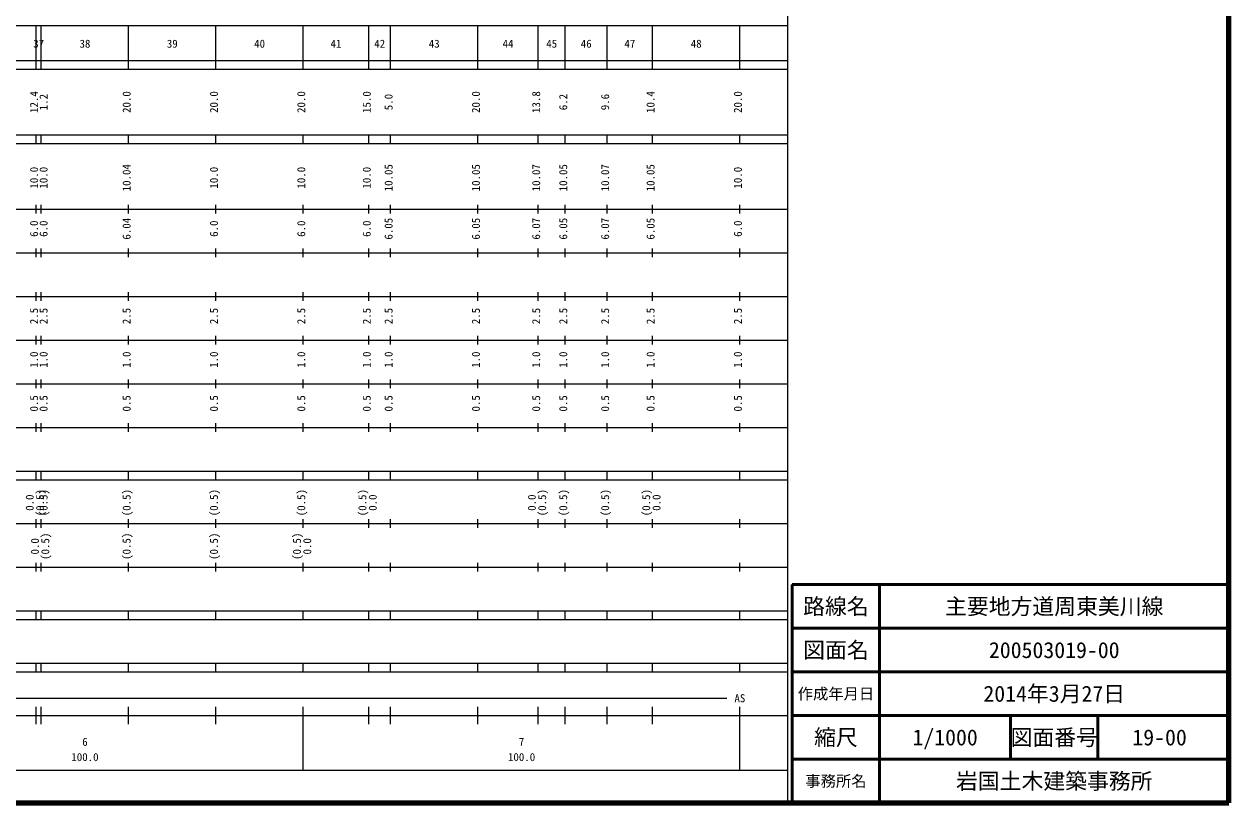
# Model space of a CAD drawing. Units: millimetres on the paper, enlarged 1000 times. Extents: x 40000 to 680000, y 20000 to 380000.
# Drawn here: x 404060 to 680000, y 20000 to 198357 of the extents above; entities that cross this region are included whole.
import ezdxf
from ezdxf.enums import TextEntityAlignment as Align

# ---------------------------------------------------------------- set-up
doc = ezdxf.new("R2010")
doc.units = ezdxf.units.MM
doc.header["$LTSCALE"] = 1000
for name, color, linetype, lineweight in [('M-TTL', 2, 'Continuous', 140), ('M-TTL-BAND', 7, 'Continuous', 25), ('M-TTL-FRAM', 2, 'Continuous', 50), ('M-TTL-LINE', 7, 'Continuous', 50), ('M-TTL-TXT', 7, 'Continuous', 50)]:
    doc.layers.add(name, color=color, linetype=linetype, lineweight=lineweight)
doc.styles.add('ＭＳ ゴシック', font='')
doc.styles.get('ＭＳ ゴシック').set_extended_font_data('MS Gothic')

msp = doc.modelspace()

# ---------------------------------------------------------------- linework, layer by layer
at = {"layer": 'M-TTL'}
for p, q in [((680000, 20000), (680000, 380000)), ((40000, 20000), (680000, 20000))]:
    msp.add_line(p, q, dxfattribs=at)
at = {"layer": 'M-TTL-BAND'}
for p, q in [((579000, 20000), (579000, 370000)), ((68000, 198000), (579000, 198000)), ((406800, 188000), (406800, 198000)), ((408000, 188000), (408000, 198000)), ((428000, 188000), (428000, 198000)), ((448000, 188000), (448000, 198000)), ((468000, 188000), (468000, 198000)), ((483000, 188000), (483000, 198000)), ((488000, 188000), (488000, 198000)), ((508000, 188000), (508000, 198000)), ((521800, 188000), (521800, 198000)), ((528000, 188000), (528000, 198000)), ((537600, 188000), (537600, 198000)), ((548000, 188000), (548000, 198000)), ((568000, 188000), (568000, 198000)), ((40000, 190000), (579000, 190000)), ((40000, 188000), (579000, 188000)), ((40000, 173000), (579000, 173000)), ((406800, 171000), (406800, 173000)), ((408000, 171000), (408000, 173000)), ((428000, 171000), (428000, 173000)), ((448000, 171000), (448000, 173000)), ((468000, 171000), (468000, 173000)), ((483000, 171000), (483000, 173000)), ((488000, 171000), (488000, 173000)), ((508000, 171000), (508000, 173000)), ((521800, 171000), (521800, 173000)), ((528000, 171000), (528000, 173000)), ((537600, 171000), (537600, 173000)), ((548000, 171000), (548000, 173000)), ((568000, 171000), (568000, 173000)), ((40000, 171000), (579000, 171000)), ((40000, 156000), (579000, 156000)), ((406800, 155000), (406800, 157000)), ((408000, 155000), (408000, 157000)), ((428000, 155000), (428000, 157000)), ((448000, 155000), (448000, 157000)), ((468000, 155000), (468000, 157000)), ((483000, 155000), (483000, 157000)), ((488000, 155000), (488000, 157000)), ((508000, 155000), (508000, 157000)), ((521800, 155000), (521800, 157000)), ((528000, 155000), (528000, 157000)), ((537600, 155000), (537600, 157000)), ((548000, 155000), (548000, 157000)), ((568000, 155000), (568000, 157000)), ((406800, 145000), (406800, 147000)), ((408000, 145000), (408000, 147000)), ((428000, 145000), (428000, 147000)), ((448000, 145000), (448000, 147000)), ((468000, 145000), (468000, 147000)), ((483000, 145000), (483000, 147000)), ((488000, 145000), (488000, 147000)), ((508000, 145000), (508000, 147000)), ((521800, 145000), (521800, 147000)), ((528000, 145000), (528000, 147000)), ((537600, 145000), (537600, 147000)), ((548000, 145000), (548000, 147000)), ((568000, 145000), (568000, 147000)), ((46000, 146000), (579000, 146000)), ((52000, 136000), (579000, 136000)), ((406800, 135000), (406800, 137000)), ((408000, 135000), (408000, 137000)), ((428000, 135000), (428000, 137000)), ((448000, 135000), (448000, 137000)), ((468000, 135000), (468000, 137000)), ((483000, 135000), (483000, 137000)), ((488000, 135000), (488000, 137000)), ((508000, 135000), (508000, 137000)), ((521800, 135000), (521800, 137000)), ((528000, 135000), (528000, 137000)), ((537600, 135000), (537600, 137000)), ((548000, 135000), (548000, 137000)), ((568000, 135000), (568000, 137000)), ((406800, 125000), (406800, 127000)), ((408000, 125000), (408000, 127000)), ((428000, 125000), (428000, 127000)), ((448000, 125000), (448000, 127000)), ((468000, 125000), (468000, 127000)), ((483000, 125000), (483000, 127000)), ((488000, 125000), (488000, 127000)), ((508000, 125000), (508000, 127000)), ((521800, 125000), (521800, 127000)), ((528000, 125000), (528000, 127000)), ((537600, 125000), (537600, 127000)), ((548000, 125000), (548000, 127000)), ((568000, 125000), (568000, 127000)), ((46000, 126000), (579000, 126000)), ((52000, 116000), (579000, 116000)), ((406800, 115000), (406800, 117000)), ((408000, 115000), (408000, 117000)), ((428000, 115000), (428000, 117000)), ((448000, 115000), (448000, 117000)), ((468000, 115000), (468000, 117000)), ((483000, 115000), (483000, 117000)), ((488000, 115000), (488000, 117000)), ((508000, 115000), (508000, 117000)), ((521800, 115000), (521800, 117000)), ((528000, 115000), (528000, 117000)), ((537600, 115000), (537600, 117000)), ((548000, 115000), (548000, 117000)), ((568000, 115000), (568000, 117000)), ((46000, 106000), (579000, 106000)), ((406800, 105000), (406800, 107000)), ((408000, 105000), (408000, 107000)), ((428000, 105000), (428000, 107000)), ((448000, 105000), (448000, 107000)), ((468000, 105000), (468000, 107000)), ((483000, 105000), (483000, 107000)), ((488000, 105000), (488000, 107000)), ((508000, 105000), (508000, 107000)), ((521800, 105000), (521800, 107000)), ((528000, 105000), (528000, 107000)), ((537600, 105000), (537600, 107000)), ((548000, 105000), (548000, 107000)), ((568000, 105000), (568000, 107000)), ((40000, 96000), (579000, 96000)), ((40000, 94000), (579000, 94000)), ((406800, 94000), (406800, 96000)), ((408000, 94000), (408000, 96000)), ((428000, 94000), (428000, 96000)), ((448000, 94000), (448000, 96000)), ((468000, 94000), (468000, 96000)), ((483000, 94000), (483000, 96000)), ((488000, 94000), (488000, 96000)), ((508000, 94000), (508000, 96000)), ((521800, 94000), (521800, 96000)), ((528000, 94000), (528000, 96000)), ((537600, 94000), (537600, 96000)), ((548000, 94000), (548000, 96000)), ((568000, 94000), (568000, 96000)), ((49000, 84000), (579000, 84000)), ((406800, 83000), (406800, 85000)), ((408000, 83000), (408000, 85000)), ((428000, 83000), (428000, 85000)), ((448000, 83000), (448000, 85000)), ((468000, 83000), (468000, 85000)), ((483000, 83000), (483000, 85000)), ((488000, 83000), (488000, 85000)), ((508000, 83000), (508000, 85000)), ((521800, 83000), (521800, 85000)), ((528000, 83000), (528000, 85000)), ((537600, 83000), (537600, 85000)), ((548000, 83000), (548000, 85000)), ((568000, 83000), (568000, 85000)), ((406800, 73000), (406800, 75000)), ((408000, 73000), (408000, 75000)), ((428000, 73000), (428000, 75000)), ((448000, 73000), (448000, 75000)), ((468000, 73000), (468000, 75000)), ((483000, 73000), (483000, 75000)), ((488000, 73000), (488000, 75000)), ((508000, 73000), (508000, 75000)), ((521800, 73000), (521800, 75000)), ((528000, 73000), (528000, 75000)), ((537600, 73000), (537600, 75000)), ((548000, 73000), (548000, 75000)), ((568000, 73000), (568000, 75000)), ((40000, 74000), (579000, 74000)), ((40000, 64000), (579000, 64000)), ((406800, 62000), (406800, 64000)), ((408000, 62000), (408000, 64000)), ((428000, 62000), (428000, 64000)), ((448000, 62000), (448000, 64000)), ((468000, 62000), (468000, 64000)), ((483000, 62000), (483000, 64000)), ((488000, 62000), (488000, 64000)), ((508000, 62000), (508000, 64000)), ((521800, 62000), (521800, 64000)), ((528000, 62000), (528000, 64000)), ((537600, 62000), (537600, 64000)), ((548000, 62000), (548000, 64000)), ((568000, 62000), (568000, 64000)), ((40000, 62000), (579000, 62000)), ((40000, 52000), (579000, 52000)), ((40000, 50000), (579000, 50000)), ((406800, 50000), (406800, 52000)), ((408000, 50000), (408000, 52000)), ((428000, 50000), (428000, 52000)), ((448000, 50000), (448000, 52000)), ((468000, 50000), (468000, 52000)), ((483000, 50000), (483000, 52000)), ((488000, 50000), (488000, 52000)), ((508000, 50000), (508000, 52000)), ((521800, 50000), (521800, 52000)), ((528000, 50000), (528000, 52000)), ((537600, 50000), (537600, 52000)), ((548000, 50000), (548000, 52000)), ((568000, 50000), (568000, 52000)), ((71000, 44000), (565000, 44000)), ((406800, 38000), (406800, 42000)), ((408000, 38000), (408000, 42000)), ((428000, 38000), (428000, 42000)), ((448000, 38000), (448000, 42000)), ((468000, 27500), (468000, 42000)), ((483000, 38000), (483000, 42000)), ((488000, 38000), (488000, 42000)), ((508000, 38000), (508000, 42000)), ((521800, 38000), (521800, 42000)), ((528000, 38000), (528000, 42000)), ((537600, 38000), (537600, 42000)), ((548000, 38000), (548000, 42000)), ((568000, 27500), (568000, 42000)), ((40000, 40000), (579000, 40000)), ((68000, 27500), (579000, 27500))]:
    msp.add_line(p, q, dxfattribs=at)
at = {"layer": 'M-TTL-FRAM'}
for p, q in [((680000, 70000), (580000, 70000)), ((580000, 70000), (580000, 20000))]:
    msp.add_line(p, q, dxfattribs=at)
at = {"layer": 'M-TTL-LINE'}
for p, q in [((600000, 70000), (600000, 20000)), ((680000, 60000), (580000, 60000)), ((680000, 50000), (580000, 50000)), ((680000, 40000), (580000, 40000)), ((630000, 40000), (630000, 30000)), ((650000, 40000), (650000, 30000)), ((680000, 30000), (580000, 30000))]:
    msp.add_line(p, q, dxfattribs=at)

# ---------------------------------------------------------------- texts
at = {"layer": 'M-TTL-BAND', "style": 'ＭＳ ゴシック'}
for s, p in [('37', (407400, 192405)), ('38', (418000, 192405)), ('39', (438000, 192405)), ('40', (458000, 192405)), ('41', (475500, 192405)), ('42', (485500, 192405)), ('43', (498000, 192405)), ('44', (514900, 192405)), ('45', (524900, 192405)), ('46', (532800, 192405)), ('47', (542800, 192405)), ('48', (558000, 192405)), ('AS', (568000, 42500)), ('6', (418000, 32523)), ('7', (518000, 32523)), ('100.0', (418000, 29033)), ('100.0', (518000, 29033))]:
    msp.add_text(s, height=1833, dxfattribs=at).set_placement(p, align=Align.BOTTOM_CENTER)
for s, p in [('12.4', (407800, 180500)), ('1.2', (409980, 180500)), ('20.0', (429000, 180500)), ('20.0', (449000, 180500)), ('20.0', (469000, 180500)), ('15.0', (484000, 180500)), ('5.0', (489000, 180500)), ('20.0', (509000, 180500)), ('13.8', (522800, 180500)), ('6.2', (529000, 180500)), ('9.6', (538600, 180500)), ('10.4', (549000, 180500)), ('20.0', (569000, 180500)), ('10.04', (429000, 163174)), ('10.05', (489000, 163174)), ('10.05', (509000, 163174)), ('10.07', (522800, 163174)), ('10.05', (529000, 163174)), ('10.07', (538600, 163174)), ('10.05', (549000, 163174)), ('10.0', (407800, 163174)), ('10.0', (409980, 163174)), ('10.0', (449000, 163174)), ('10.0', (469000, 163174)), ('10.0', (484000, 163174)), ('10.0', (569000, 163174)), ('6.0', (407800, 151500)), ('6.0', (409980, 151500)), ('6.04', (429000, 151500)), ('6.0', (449000, 151500)), ('6.0', (469000, 151500)), ('6.0', (484000, 151500)), ('6.05', (489000, 151500)), ('6.05', (509000, 151500)), ('6.07', (522800, 151500)), ('6.05', (529000, 151500)), ('6.07', (538600, 151500)), ('6.05', (549000, 151500)), ('6.0', (569000, 151500)), ('2.5', (407800, 131500)), ('2.5', (409980, 131500)), ('2.5', (429000, 131500)), ('2.5', (449000, 131500)), ('2.5', (469000, 131500)), ('2.5', (484000, 131500)), ('2.5', (489000, 131500)), ('2.5', (509000, 131500)), ('2.5', (522800, 131500)), ('2.5', (529000, 131500)), ('2.5', (538600, 131500)), ('2.5', (549000, 131500)), ('2.5', (569000, 131500)), ('1.0', (407800, 121500)), ('1.0', (409980, 121500)), ('1.0', (429000, 121500)), ('1.0', (449000, 121500)), ('1.0', (469000, 121500)), ('1.0', (484000, 121500)), ('1.0', (489000, 121500)), ('1.0', (509000, 121500)), ('1.0', (522800, 121500)), ('1.0', (529000, 121500)), ('1.0', (538600, 121500)), ('1.0', (549000, 121500)), ('1.0', (569000, 121500)), ('0.5', (407800, 111500)), ('0.5', (409980, 111500)), ('0.5', (429000, 111500)), ('0.5', (449000, 111500)), ('0.5', (469000, 111500)), ('0.5', (484000, 111500)), ('0.5', (489000, 111500)), ('0.5', (509000, 111500)), ('0.5', (522800, 111500)), ('0.5', (529000, 111500)), ('0.5', (538600, 111500)), ('0.5', (549000, 111500)), ('0.5', (569000, 111500)), ('(0.5)', (409170, 88764)), ('(0.5)', (409980, 88764)), ('(0.5)', (429000, 88764)), ('(0.5)', (449000, 88764)), ('(0.5)', (469000, 88764)), ('(0.5)', (483000, 88764)), ('(0.5)', (524170, 88764)), ('(0.5)', (529000, 88764)), ('(0.5)', (538600, 88764)), ('(0.5)', (548000, 88764)), ('0.0', (406800, 88764)), ('0.0', (485370, 88764)), ('0.0', (521800, 88764)), ('0.0', (550370, 88764)), ('0.0', (408000, 78764)), ('(0.5)', (410370, 78764)), ('(0.5)', (429000, 78764)), ('(0.5)', (449000, 78764)), ('(0.5)', (468000, 78764)), ('0.0', (470370, 78764))]:
    msp.add_text(s, height=1833, rotation=90, dxfattribs=at).set_placement(p, align=Align.BOTTOM_CENTER)
at = {"layer": 'M-TTL-TXT', "style": 'ＭＳ ゴシック'}
for s, height, p in [('路線名', 3666, (590000, 65000)), ('路線名', 3666, (590000, 65000)), ('主要地方道周東美川線', 3666, (640000, 65000)), ('図面名', 3666, (590000, 55000)), ('図面名', 3666, (590000, 55000)), ('200503019-00', 3666, (640000, 55000)), ('2014年3月27日', 3666, (640000, 45000)), ('作成年月日', 2566, (590000, 45000)), ('作成年月日', 2566, (590000, 45000)), ('縮尺', 3666, (590000, 35000)), ('縮尺', 3666, (590000, 35000)), ('1/1000', 3666, (615000, 35000)), ('図面番号', 3666, (640000, 35000)), ('図面番号', 3666, (640000, 35000)), ('19-00', 3666, (664125, 35000)), ('事務所名', 2566, (590000, 25000)), ('事務所名', 2566, (590000, 25000)), ('岩国土木建築事務所', 3666, (640000, 25000))]:
    msp.add_text(s, height=height, dxfattribs=at).set_placement(p, align=Align.MIDDLE_CENTER)

doc.saveas('drawing.dxf')
